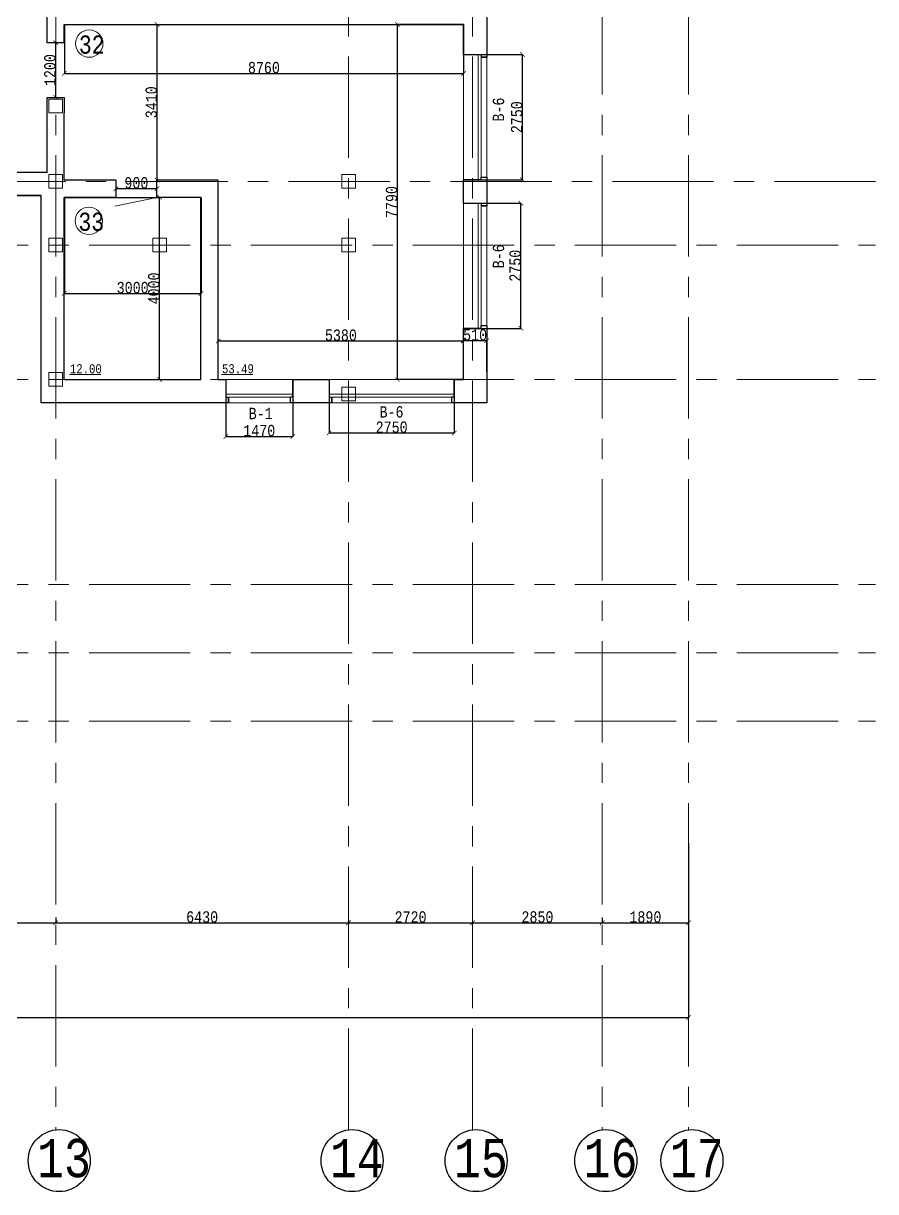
# Model space of a CAD drawing. Header units: millimetres. Extents: x -689206 to 4969298, y -1019800 to 703299.
# Drawn here: x 92604 to 111314, y -658584 to -632938 of the extents above; entities that cross this region are included whole.
import ezdxf

# ---------------------------------------------------------------- set-up
doc = ezdxf.new("R2010")
doc.units = ezdxf.units.MM
doc.linetypes.add('осеваяX2', pattern=[101.6, 63.5, -12.7, 12.7, -12.7])
for name, color, linetype, lineweight in [('несущие', 7, 'Continuous', 30), ('ОКНА', 250, 'Continuous', 20), ('ПЕРЕГОРОДКИ', 252, 'Continuous', 9), ('РАЗМЕРЫ', 7, 'Continuous', 9), ('стены', 7, 'Continuous', 20)]:
    doc.layers.add(name, color=color, linetype=linetype, lineweight=lineweight)
doc.layers.add('сетка', color=104, linetype='Continuous')
doc.layers.add('четотам', color=7, linetype='Continuous')
doc.styles.add('Аннотативный', font='isocteur.ttf', dxfattribs={"width": 0.7, "height": 250})
doc.dimstyles.new('Аннотативный', dxfattribs={"dimscale": 0, "dimtxt": 250, "dimasz": 100, "dimexe": 1.25, "dimexo": 0.625, "dimtad": 1, "dimdec": 0, "dimtxsty": 'Аннотативный', "dimblk": 'ARCHTICK', "dimcen": 2.5, "dimadec": 0, "dimazin": 0, "dimtfac": 1, "dimtdec": 0, "dimtmove": 0, "dimatfit": 3, "dimfxl": 1, "dimarcsym": 0})

# ---------------------------------------------------------------- blocks, each defined once
blk = doc.blocks.new('_ArchTick')
at = {"color": 0, "linetype": 'ByBlock', "const_width": 0.15}
blk.add_lwpolyline([(-0.5, -0.5), (0.5, 0.5)], dxfattribs=at)
blk = doc.blocks.new('*D2725')
at = {"layer": 'Defpoints', "color": 0, "lineweight": 5, "transparency": 16777216}
for p in [(102266, -640040), (102776, -639903), (102776, -640581)]:
    blk.add_point(p, dxfattribs=at)
at = {"layer": 'стены', "color": 0, "lineweight": -2, "transparency": 16777216}
for p, q in [((102266, -640040), (102266, -639902)), ((102266, -639903), (102776, -639903)), ((102776, -640580), (102776, -639902))]:
    blk.add_line(p, q, dxfattribs=at)
at = {"layer": 'стены', "color": 0, "lineweight": -2, "transparency": 16777216, "xscale": 100, "yscale": 100, "zscale": 100, "rotation": 180}
blk.add_blockref('_ArchTick', (102266, -639903), dxfattribs=at)
at = {"layer": 'стены', "color": 0, "lineweight": -2, "transparency": 16777216, "xscale": 100, "yscale": 100, "zscale": 100}
blk.add_blockref('_ArchTick', (102776, -639903), dxfattribs=at)
at = {"layer": 'стены', "color": 0, "lineweight": 13, "transparency": 16777216, "insert": (102521, -639778), "char_height": 250, "attachment_point": 5, "style": 'Аннотативный'}
blk.add_mtext('510', dxfattribs=at)
blk = doc.blocks.new('*D2797')
at = {"layer": 'Defpoints', "color": 0, "lineweight": 5, "transparency": 16777216}
for p in [(93504, -636757), (96504, -636757), (96504, -638867)]:
    blk.add_point(p, dxfattribs=at)
at = {"layer": 'РАЗМЕРЫ', "color": 0, "lineweight": -2, "transparency": 16777216}
for p, q in [((93504, -636758), (93504, -638868)), ((96504, -636758), (96504, -638868)), ((93504, -638867), (96504, -638867))]:
    blk.add_line(p, q, dxfattribs=at)
at = {"layer": 'РАЗМЕРЫ', "color": 0, "lineweight": -2, "transparency": 16777216, "xscale": 100, "yscale": 100, "zscale": 100, "rotation": 180}
blk.add_blockref('_ArchTick', (93504, -638867), dxfattribs=at)
at = {"layer": 'РАЗМЕРЫ', "color": 0, "lineweight": -2, "transparency": 16777216, "xscale": 100, "yscale": 100, "zscale": 100}
blk.add_blockref('_ArchTick', (96504, -638867), dxfattribs=at)
at = {"layer": 'РАЗМЕРЫ', "color": 0, "lineweight": 5, "transparency": 16777216, "insert": (95004, -638741), "char_height": 250, "attachment_point": 5, "style": 'Аннотативный'}
blk.add_mtext('3000', dxfattribs=at)
blk = doc.blocks.new('*D2798')
at = {"layer": 'Defpoints', "color": 0, "lineweight": 5, "transparency": 16777216}
for p in [(93504, -636757), (95595, -636757), (93504, -640757)]:
    blk.add_point(p, dxfattribs=at)
at = {"layer": 'РАЗМЕРЫ', "color": 0, "lineweight": -2, "transparency": 16777216}
for p, q in [((93504, -636757), (95596, -636757)), ((95595, -640757), (95595, -636757)), ((93504, -640757), (95596, -640757))]:
    blk.add_line(p, q, dxfattribs=at)
at = {"layer": 'РАЗМЕРЫ', "color": 0, "lineweight": -2, "transparency": 16777216, "xscale": 100, "yscale": 100, "zscale": 100}
for p, rotation in [((95595, -636757), 90), ((95595, -640757), 270)]:
    blk.add_blockref('_ArchTick', p, dxfattribs=dict(at, rotation=rotation))
at = {"layer": 'РАЗМЕРЫ', "color": 0, "lineweight": 5, "transparency": 16777216, "insert": (95469, -638757), "char_height": 250, "attachment_point": 5, "rotation": 90, "style": 'Аннотативный'}
blk.add_mtext('4000', dxfattribs=at)
blk = doc.blocks.new('*D2799')
at = {"layer": 'Defpoints', "color": 0, "lineweight": 5, "transparency": 16777216}
for p in [(96884, -639911), (96884, -640757), (102266, -640757)]:
    blk.add_point(p, dxfattribs=at)
at = {"layer": 'РАЗМЕРЫ', "color": 0, "lineweight": -2, "transparency": 16777216}
for p, q in [((96884, -640756), (96884, -639910)), ((102266, -639911), (96884, -639911)), ((102266, -640756), (102266, -639910))]:
    blk.add_line(p, q, dxfattribs=at)
at = {"layer": 'РАЗМЕРЫ', "color": 0, "lineweight": -2, "transparency": 16777216, "xscale": 100, "yscale": 100, "zscale": 100, "rotation": 180}
blk.add_blockref('_ArchTick', (96884, -639911), dxfattribs=at)
at = {"layer": 'РАЗМЕРЫ', "color": 0, "lineweight": -2, "transparency": 16777216, "xscale": 100, "yscale": 100, "zscale": 100}
blk.add_blockref('_ArchTick', (102266, -639911), dxfattribs=at)
at = {"layer": 'РАЗМЕРЫ', "color": 0, "lineweight": 5, "transparency": 16777216, "insert": (99575, -639785), "char_height": 250, "attachment_point": 5, "style": 'Аннотативный'}
blk.add_mtext('5380', dxfattribs=at)
blk = doc.blocks.new('*D2800')
at = {"layer": 'Defpoints', "color": 0, "lineweight": 5, "transparency": 16777216}
for p in [(100815, -632963), (102266, -632963), (102266, -640757)]:
    blk.add_point(p, dxfattribs=at)
at = {"layer": 'РАЗМЕРЫ', "color": 0, "lineweight": -2, "transparency": 16777216}
for p, q in [((102266, -632963), (100814, -632963)), ((100815, -640757), (100815, -632963)), ((102266, -640757), (100814, -640757))]:
    blk.add_line(p, q, dxfattribs=at)
at = {"layer": 'РАЗМЕРЫ', "color": 0, "lineweight": -2, "transparency": 16777216, "xscale": 100, "yscale": 100, "zscale": 100}
for p, rotation in [((100815, -632963), 90), ((100815, -640757), 270)]:
    blk.add_blockref('_ArchTick', p, dxfattribs=dict(at, rotation=rotation))
at = {"layer": 'РАЗМЕРЫ', "color": 0, "lineweight": 5, "transparency": 16777216, "insert": (100690, -636860), "char_height": 250, "attachment_point": 5, "rotation": 90, "style": 'Аннотативный'}
blk.add_mtext('7790', dxfattribs=at)
blk = doc.blocks.new('*D2801')
at = {"layer": 'Defpoints', "color": 0, "lineweight": 5, "transparency": 16777216}
for p in [(95540, -632963), (95540, -632963), (95540, -636377)]:
    blk.add_point(p, dxfattribs=at)
at = {"layer": 'РАЗМЕРЫ', "color": 0, "lineweight": -2, "transparency": 16777216}
for p, q in [((95540, -632963), (95541, -632963)), ((95540, -636377), (95540, -632963)), ((95540, -636377), (95541, -636377))]:
    blk.add_line(p, q, dxfattribs=at)
at = {"layer": 'РАЗМЕРЫ', "color": 0, "lineweight": -2, "transparency": 16777216, "xscale": 100, "yscale": 100, "zscale": 100}
for p, rotation in [((95540, -632963), 90), ((95540, -636377), 270)]:
    blk.add_blockref('_ArchTick', p, dxfattribs=dict(at, rotation=rotation))
at = {"layer": 'РАЗМЕРЫ', "color": 0, "lineweight": 5, "transparency": 16777216, "insert": (95414, -634670), "char_height": 250, "attachment_point": 5, "rotation": 90, "style": 'Аннотативный'}
blk.add_mtext('3410', dxfattribs=at)
blk = doc.blocks.new('*D2781')
at = {"layer": 'Defpoints', "color": 0, "linetype": 'ByBlock', "lineweight": 5, "transparency": 16777216}
for p in [(97048, -640757), (98518, -640757), (98518, -642006)]:
    blk.add_point(p, dxfattribs=at)
at = {"layer": 'РАЗМЕРЫ', "color": 0, "linetype": 'ByBlock', "lineweight": -2, "transparency": 16777216}
for p, q in [((97048, -640758), (97048, -642007)), ((98518, -640758), (98518, -642007)), ((97048, -642006), (98518, -642006))]:
    blk.add_line(p, q, dxfattribs=at)
at = {"layer": 'РАЗМЕРЫ', "color": 0, "linetype": 'ByBlock', "lineweight": -2, "transparency": 16777216, "xscale": 100, "yscale": 100, "zscale": 100, "rotation": 180}
blk.add_blockref('_ArchTick', (97048, -642006), dxfattribs=at)
at = {"layer": 'РАЗМЕРЫ', "color": 0, "linetype": 'ByBlock', "lineweight": -2, "transparency": 16777216, "xscale": 100, "yscale": 100, "zscale": 100}
blk.add_blockref('_ArchTick', (98518, -642006), dxfattribs=at)
at = {"layer": 'РАЗМЕРЫ', "color": 0, "linetype": 'ByBlock', "lineweight": 5, "transparency": 16777216, "insert": (97783, -641880), "char_height": 250, "attachment_point": 5, "style": 'Аннотативный'}
blk.add_mtext('1470', dxfattribs=at)
blk = doc.blocks.new('*D2782')
at = {"layer": 'Defpoints', "color": 0, "linetype": 'ByBlock', "lineweight": 5, "transparency": 16777216}
for p in [(99314, -640755), (102064, -640755), (102064, -641930)]:
    blk.add_point(p, dxfattribs=at)
at = {"layer": 'РАЗМЕРЫ', "color": 0, "linetype": 'ByBlock', "lineweight": -2, "transparency": 16777216}
for p, q in [((99314, -640756), (99314, -641932)), ((102064, -640756), (102064, -641932)), ((99314, -641930), (102064, -641930))]:
    blk.add_line(p, q, dxfattribs=at)
at = {"layer": 'РАЗМЕРЫ', "color": 0, "linetype": 'ByBlock', "lineweight": -2, "transparency": 16777216, "xscale": 100, "yscale": 100, "zscale": 100, "rotation": 180}
blk.add_blockref('_ArchTick', (99314, -641930), dxfattribs=at)
at = {"layer": 'РАЗМЕРЫ', "color": 0, "linetype": 'ByBlock', "lineweight": -2, "transparency": 16777216, "xscale": 100, "yscale": 100, "zscale": 100}
blk.add_blockref('_ArchTick', (102064, -641930), dxfattribs=at)
at = {"layer": 'РАЗМЕРЫ', "color": 0, "linetype": 'ByBlock', "lineweight": 5, "transparency": 16777216, "insert": (100689, -641805), "char_height": 250, "attachment_point": 5, "style": 'Аннотативный'}
blk.add_mtext('2750', dxfattribs=at)
blk = doc.blocks.new('*D2783')
at = {"layer": 'Defpoints', "color": 0, "linetype": 'ByBlock', "lineweight": 5, "transparency": 16777216}
for p in [(102266, -636883), (103526, -636883), (102266, -639633)]:
    blk.add_point(p, dxfattribs=at)
at = {"layer": 'РАЗМЕРЫ', "color": 0, "linetype": 'ByBlock', "lineweight": -2, "transparency": 16777216}
for p, q in [((102267, -636883), (103527, -636883)), ((103526, -639633), (103526, -636883)), ((102267, -639633), (103527, -639633))]:
    blk.add_line(p, q, dxfattribs=at)
at = {"layer": 'РАЗМЕРЫ', "color": 0, "linetype": 'ByBlock', "lineweight": -2, "transparency": 16777216, "xscale": 100, "yscale": 100, "zscale": 100}
for p, rotation in [((103526, -636883), 90), ((103526, -639633), 270)]:
    blk.add_blockref('_ArchTick', p, dxfattribs=dict(at, rotation=rotation))
at = {"layer": 'РАЗМЕРЫ', "color": 0, "linetype": 'ByBlock', "lineweight": 5, "transparency": 16777216, "insert": (103401, -638258), "char_height": 250, "attachment_point": 5, "rotation": 90, "style": 'Аннотативный'}
blk.add_mtext('2750', dxfattribs=at)
blk = doc.blocks.new('*D2784')
at = {"layer": 'Defpoints', "color": 0, "linetype": 'ByBlock', "lineweight": 5, "transparency": 16777216}
for p in [(102266, -633623), (103562, -633623), (102266, -636373)]:
    blk.add_point(p, dxfattribs=at)
at = {"layer": 'РАЗМЕРЫ', "color": 0, "linetype": 'ByBlock', "lineweight": -2, "transparency": 16777216}
for p, q in [((102267, -633623), (103563, -633623)), ((103562, -636373), (103562, -633623)), ((102267, -636373), (103563, -636373))]:
    blk.add_line(p, q, dxfattribs=at)
at = {"layer": 'РАЗМЕРЫ', "color": 0, "linetype": 'ByBlock', "lineweight": -2, "transparency": 16777216, "xscale": 100, "yscale": 100, "zscale": 100}
for p, rotation in [((103562, -633623), 90), ((103562, -636373), 270)]:
    blk.add_blockref('_ArchTick', p, dxfattribs=dict(at, rotation=rotation))
at = {"layer": 'РАЗМЕРЫ', "color": 0, "linetype": 'ByBlock', "lineweight": 5, "transparency": 16777216, "insert": (103436, -634998), "char_height": 250, "attachment_point": 5, "rotation": 90, "style": 'Аннотативный'}
blk.add_mtext('2750', dxfattribs=at)
blk = doc.blocks.new('*D2785')
at = {"layer": 'Defpoints', "color": 0, "linetype": 'ByBlock', "lineweight": 5, "transparency": 16777216}
for p in [(94635, -636567), (94635, -636567), (95535, -636567)]:
    blk.add_point(p, dxfattribs=at)
at = {"layer": 'РАЗМЕРЫ', "color": 0, "linetype": 'ByBlock', "lineweight": -2, "transparency": 16777216}
for p, q in [((94635, -636566), (94635, -636566)), ((95535, -636567), (94635, -636567)), ((95535, -636566), (95535, -636566))]:
    blk.add_line(p, q, dxfattribs=at)
at = {"layer": 'РАЗМЕРЫ', "color": 0, "linetype": 'ByBlock', "lineweight": -2, "transparency": 16777216, "xscale": 100, "yscale": 100, "zscale": 100, "rotation": 180}
blk.add_blockref('_ArchTick', (94635, -636567), dxfattribs=at)
at = {"layer": 'РАЗМЕРЫ', "color": 0, "linetype": 'ByBlock', "lineweight": -2, "transparency": 16777216, "xscale": 100, "yscale": 100, "zscale": 100}
blk.add_blockref('_ArchTick', (95535, -636567), dxfattribs=at)
at = {"layer": 'РАЗМЕРЫ', "color": 0, "linetype": 'ByBlock', "lineweight": 5, "transparency": 16777216, "insert": (95085, -636441), "char_height": 250, "attachment_point": 5, "style": 'Аннотативный'}
blk.add_mtext('900', dxfattribs=at)
blk = doc.blocks.new('*D2786')
at = {"layer": 'Defpoints', "color": 0, "linetype": 'ByBlock', "lineweight": 5, "transparency": 16777216}
for p in [(93314, -633363), (93314, -633363), (93314, -634563)]:
    blk.add_point(p, dxfattribs=at)
at = {"layer": 'РАЗМЕРЫ', "color": 0, "linetype": 'ByBlock', "lineweight": -2, "transparency": 16777216}
for p, q in [((93314, -633363), (93315, -633363)), ((93314, -634563), (93314, -633363)), ((93315, -634563), (93315, -634563))]:
    blk.add_line(p, q, dxfattribs=at)
at = {"layer": 'РАЗМЕРЫ', "color": 0, "linetype": 'ByBlock', "lineweight": -2, "transparency": 16777216, "xscale": 100, "yscale": 100, "zscale": 100}
for p, rotation in [((93314, -633363), 90), ((93314, -634563), 270)]:
    blk.add_blockref('_ArchTick', p, dxfattribs=dict(at, rotation=rotation))
at = {"layer": 'РАЗМЕРЫ', "color": 0, "linetype": 'ByBlock', "lineweight": 5, "transparency": 16777216, "insert": (93189, -633963), "char_height": 250, "attachment_point": 5, "rotation": 90, "style": 'Аннотативный'}
blk.add_mtext('1200', dxfattribs=at)
blk = doc.blocks.new('*D2900')
at = {"layer": 'Defpoints', "color": 0, "linetype": 'ByBlock', "lineweight": 5, "transparency": 16777216}
for p in [(93504, -632963), (102266, -632963), (102266, -634037)]:
    blk.add_point(p, dxfattribs=at)
at = {"layer": 'РАЗМЕРЫ', "color": 0, "linetype": 'ByBlock', "lineweight": -2, "transparency": 16777216}
for p, q in [((93504, -632963), (93504, -634039)), ((102266, -632963), (102266, -634039)), ((93504, -634037), (102266, -634037))]:
    blk.add_line(p, q, dxfattribs=at)
at = {"layer": 'РАЗМЕРЫ', "color": 0, "linetype": 'ByBlock', "lineweight": -2, "transparency": 16777216, "xscale": 100, "yscale": 100, "zscale": 100, "rotation": 180}
blk.add_blockref('_ArchTick', (93504, -634037), dxfattribs=at)
at = {"layer": 'РАЗМЕРЫ', "color": 0, "linetype": 'ByBlock', "lineweight": -2, "transparency": 16777216, "xscale": 100, "yscale": 100, "zscale": 100}
blk.add_blockref('_ArchTick', (102266, -634037), dxfattribs=at)
at = {"layer": 'РАЗМЕРЫ', "color": 0, "linetype": 'ByBlock', "lineweight": 5, "transparency": 16777216, "insert": (97885, -633912), "char_height": 250, "attachment_point": 5, "style": 'Аннотативный'}
blk.add_mtext('8760', dxfattribs=at)
blk = doc.blocks.new('*D2966')
at = {"layer": 'Defpoints', "color": 0, "lineweight": 5, "ltscale": 35, "transparency": 16777216}
for p in [(89654, -652682), (93314, -652568), (93314, -652682)]:
    blk.add_point(p, dxfattribs=at)
at = {"layer": 'РАЗМЕРЫ', "color": 0, "lineweight": -2, "ltscale": 35, "transparency": 16777216}
for p, q in [((89654, -652682), (89654, -652681)), ((89654, -652682), (93314, -652682)), ((93314, -652569), (93314, -652684))]:
    blk.add_line(p, q, dxfattribs=at)
at = {"layer": 'РАЗМЕРЫ', "color": 0, "lineweight": -2, "ltscale": 35, "transparency": 16777216, "xscale": 100, "yscale": 100, "zscale": 100, "rotation": 180}
blk.add_blockref('_ArchTick', (89654, -652682), dxfattribs=at)
at = {"layer": 'РАЗМЕРЫ', "color": 0, "lineweight": -2, "ltscale": 35, "transparency": 16777216, "xscale": 100, "yscale": 100, "zscale": 100}
blk.add_blockref('_ArchTick', (93314, -652682), dxfattribs=at)
at = {"layer": 'РАЗМЕРЫ', "color": 0, "lineweight": 5, "ltscale": 35, "transparency": 16777216, "insert": (91484, -652557), "char_height": 250, "attachment_point": 5, "style": 'Аннотативный'}
blk.add_mtext('3660', dxfattribs=at)
blk = doc.blocks.new('*D2971')
at = {"layer": 'Defpoints', "color": 0, "lineweight": 5, "ltscale": 35, "transparency": 16777216}
for p in [(93314, -652682), (99744, -652623), (99744, -652682)]:
    blk.add_point(p, dxfattribs=at)
at = {"layer": 'РАЗМЕРЫ', "color": 0, "lineweight": -2, "ltscale": 35, "transparency": 16777216}
for p, q in [((93314, -652682), (93314, -652681)), ((93314, -652682), (99744, -652682)), ((99744, -652624), (99744, -652684))]:
    blk.add_line(p, q, dxfattribs=at)
at = {"layer": 'РАЗМЕРЫ', "color": 0, "lineweight": -2, "ltscale": 35, "transparency": 16777216, "xscale": 100, "yscale": 100, "zscale": 100, "rotation": 180}
blk.add_blockref('_ArchTick', (93314, -652682), dxfattribs=at)
at = {"layer": 'РАЗМЕРЫ', "color": 0, "lineweight": -2, "ltscale": 35, "transparency": 16777216, "xscale": 100, "yscale": 100, "zscale": 100}
blk.add_blockref('_ArchTick', (99744, -652682), dxfattribs=at)
at = {"layer": 'РАЗМЕРЫ', "color": 0, "lineweight": 5, "ltscale": 35, "transparency": 16777216, "insert": (96529, -652557), "char_height": 250, "attachment_point": 5, "style": 'Аннотативный'}
blk.add_mtext('6430', dxfattribs=at)
blk = doc.blocks.new('*D2972')
at = {"layer": 'Defpoints', "color": 0, "lineweight": 5, "ltscale": 35, "transparency": 16777216}
for p in [(99744, -652682), (102466, -652682), (102466, -652714)]:
    blk.add_point(p, dxfattribs=at)
at = {"layer": 'РАЗМЕРЫ', "color": 0, "lineweight": -2, "ltscale": 35, "transparency": 16777216}
for p, q in [((99744, -652682), (99744, -652681)), ((99744, -652682), (102466, -652682)), ((102466, -652713), (102466, -652681))]:
    blk.add_line(p, q, dxfattribs=at)
at = {"layer": 'РАЗМЕРЫ', "color": 0, "lineweight": -2, "ltscale": 35, "transparency": 16777216, "xscale": 100, "yscale": 100, "zscale": 100, "rotation": 180}
blk.add_blockref('_ArchTick', (99744, -652682), dxfattribs=at)
at = {"layer": 'РАЗМЕРЫ', "color": 0, "lineweight": -2, "ltscale": 35, "transparency": 16777216, "xscale": 100, "yscale": 100, "zscale": 100}
blk.add_blockref('_ArchTick', (102466, -652682), dxfattribs=at)
at = {"layer": 'РАЗМЕРЫ', "color": 0, "lineweight": 5, "ltscale": 35, "transparency": 16777216, "insert": (101105, -652557), "char_height": 250, "attachment_point": 5, "style": 'Аннотативный'}
blk.add_mtext('2720', dxfattribs=at)
blk = doc.blocks.new('*D2973')
at = {"layer": 'Defpoints', "color": 0, "lineweight": 5, "ltscale": 35, "transparency": 16777216}
for p in [(102466, -652682), (105314, -652568), (105314, -652682)]:
    blk.add_point(p, dxfattribs=at)
at = {"layer": 'РАЗМЕРЫ', "color": 0, "lineweight": -2, "ltscale": 35, "transparency": 16777216}
for p, q in [((102466, -652682), (102466, -652681)), ((102466, -652682), (105314, -652682)), ((105314, -652569), (105314, -652684))]:
    blk.add_line(p, q, dxfattribs=at)
at = {"layer": 'РАЗМЕРЫ', "color": 0, "lineweight": -2, "ltscale": 35, "transparency": 16777216, "xscale": 100, "yscale": 100, "zscale": 100, "rotation": 180}
blk.add_blockref('_ArchTick', (102466, -652682), dxfattribs=at)
at = {"layer": 'РАЗМЕРЫ', "color": 0, "lineweight": -2, "ltscale": 35, "transparency": 16777216, "xscale": 100, "yscale": 100, "zscale": 100}
blk.add_blockref('_ArchTick', (105314, -652682), dxfattribs=at)
at = {"layer": 'РАЗМЕРЫ', "color": 0, "lineweight": 5, "ltscale": 35, "transparency": 16777216, "insert": (103890, -652557), "char_height": 250, "attachment_point": 5, "style": 'Аннотативный'}
blk.add_mtext('2850', dxfattribs=at)
blk = doc.blocks.new('*D2974')
at = {"layer": 'Defpoints', "color": 0, "lineweight": 5, "ltscale": 35, "transparency": 16777216}
for p in [(107206, -650930), (105314, -652682), (107206, -652682)]:
    blk.add_point(p, dxfattribs=at)
at = {"layer": 'РАЗМЕРЫ', "color": 0, "lineweight": -2, "ltscale": 35, "transparency": 16777216}
for p, q in [((107206, -650931), (107206, -652684)), ((105314, -652682), (105314, -652681)), ((105314, -652682), (107206, -652682))]:
    blk.add_line(p, q, dxfattribs=at)
at = {"layer": 'РАЗМЕРЫ', "color": 0, "lineweight": -2, "ltscale": 35, "transparency": 16777216, "xscale": 100, "yscale": 100, "zscale": 100, "rotation": 180}
blk.add_blockref('_ArchTick', (105314, -652682), dxfattribs=at)
at = {"layer": 'РАЗМЕРЫ', "color": 0, "lineweight": -2, "ltscale": 35, "transparency": 16777216, "xscale": 100, "yscale": 100, "zscale": 100}
blk.add_blockref('_ArchTick', (107206, -652682), dxfattribs=at)
at = {"layer": 'РАЗМЕРЫ', "color": 0, "lineweight": 5, "ltscale": 35, "transparency": 16777216, "insert": (106260, -652557), "char_height": 250, "attachment_point": 5, "style": 'Аннотативный'}
blk.add_mtext('1890', dxfattribs=at)
blk = doc.blocks.new('*D2975')
at = {"layer": 'Defpoints', "color": 0, "lineweight": 5, "ltscale": 35, "transparency": 16777216}
for p in [(55075, -652682), (107206, -652682), (107206, -654760)]:
    blk.add_point(p, dxfattribs=at)
at = {"layer": 'РАЗМЕРЫ', "color": 0, "lineweight": -2, "ltscale": 35, "transparency": 16777216}
for p, q in [((55075, -652683), (55075, -654761)), ((107206, -652683), (107206, -654761)), ((55075, -654760), (107206, -654760))]:
    blk.add_line(p, q, dxfattribs=at)
at = {"layer": 'РАЗМЕРЫ', "color": 0, "lineweight": -2, "ltscale": 35, "transparency": 16777216, "xscale": 100, "yscale": 100, "zscale": 100, "rotation": 180}
blk.add_blockref('_ArchTick', (55075, -654760), dxfattribs=at)
at = {"layer": 'РАЗМЕРЫ', "color": 0, "lineweight": -2, "ltscale": 35, "transparency": 16777216, "xscale": 100, "yscale": 100, "zscale": 100}
blk.add_blockref('_ArchTick', (107206, -654760), dxfattribs=at)
at = {"layer": 'РАЗМЕРЫ', "color": 0, "lineweight": 5, "ltscale": 35, "transparency": 16777216, "insert": (81140, -654634), "char_height": 250, "attachment_point": 5, "style": 'Аннотативный'}
blk.add_mtext('52131', dxfattribs=at)

msp = doc.modelspace()

# ---------------------------------------------------------------- linework, layer by layer
at = {"layer": 'несущие', "color": 0}
for p, q in [((93503.5, -633362.6), (93123.6, -633362.6)), ((93123.6, -634912.3), (93123.6, -634563)), ((93123.6, -634563), (93503.5, -634563)), ((93503.5, -634563), (93503.5, -634904.9)), ((93123.6, -636112.3), (93123.6, -634912.3)), ((93503.5, -636112.3), (93503.5, -634904.9)), ((94635.4, -636376.9), (94635.4, -636756.9)), ((95535.4, -636756.9), (95535.4, -636376.9)), ((94297.6, -636756.9), (94635.4, -636756.9))]:
    msp.add_line(p, q, dxfattribs=at)
at = {"layer": 'несущие', "lineweight": 30}
msp.add_line((92993.6, -641266.9), (92993.6, -640668.3), dxfattribs=at)
at = {"layer": 'несущие', "color": 18, "linetype": 'ByBlock', "lineweight": 30, "true_color": 0x000000}
msp.add_line((98518.3, -641146.9), (98518.3, -640756.9), dxfattribs=at)
at = {"layer": 'ОКНА', "lineweight": 13}
for p, q in [((102586.5, -633622.7), (102586.5, -636372.7)), ((102656.5, -636312.7), (102656.5, -633682.7)), ((102586.5, -636883.2), (102586.5, -639633.2)), ((102656.5, -639573.2), (102656.5, -636943.2)), ((97048.3, -641076.9), (98518.3, -641076.9)), ((97108.3, -641146.9), (98458.3, -641146.9)), ((99314.2, -641076.9), (102064.2, -641076.9)), ((99374.2, -641146.9), (102004.2, -641146.9))]:
    msp.add_line(p, q, dxfattribs=at)
at = {"layer": 'ОКНА', "color": 18, "lineweight": 30, "true_color": 0x000000}
for p, q in [((97048.3, -641146.9), (97108.3, -641146.9)), ((97108.3, -641266.9), (97108.3, -641146.9)), ((98518.3, -641146.9), (98458.3, -641146.9)), ((98458.3, -641146.9), (98458.3, -641266.9))]:
    msp.add_line(p, q, dxfattribs=at)
at = {"layer": 'ОКНА', "color": 7, "lineweight": 30, "true_color": 0xffffff}
msp.add_line((97108.3, -641146.9), (97108.3, -641266.9), dxfattribs=at)
at = {"layer": 'ПЕРЕГОРОДКИ', "linetype": 'ByBlock', "lineweight": 9, "ltscale": 35}
msp.add_line((95535.4, -636756.9), (94611.5, -636949.5), dxfattribs=at)
at = {"layer": 'РАЗМЕРЫ', "linetype": 'осеваяX2', "lineweight": 5, "ltscale": 35}
for p, q in [((99744, -657227.2), (99744, -607385.9)), ((102466.5, -657227.2), (102466.5, -607385.9)), ((107205.7, -607385.9), (107205.7, -657227.2)), ((111314.2, -636407.6), (44261.5, -636407.6))]:
    msp.add_line(p, q, dxfattribs=at)
at = {"layer": 'РАЗМЕРЫ', "lineweight": 13}
for p, q in [((102266.5, -636372.7), (102266.5, -633622.7)), ((102776.5, -636312.7), (102776.5, -633682.7)), ((102266.5, -639633.2), (102266.5, -636883.2)), ((102776.5, -639573.2), (102776.5, -636943.2)), ((97048.3, -640756.9), (98518.3, -640756.9)), ((99314.2, -640754.9), (102064.2, -640754.9)), ((97108.3, -641266.9), (98518.3, -641266.9)), ((99374.2, -641266.9), (102004.2, -641266.9))]:
    msp.add_line(p, q, dxfattribs=at)
at = {"layer": 'РАЗМЕРЫ', "lineweight": 30}
for p, q in [((102656.5, -633622.7), (102656.5, -633682.7)), ((102656.5, -633682.7), (102776.5, -633682.7)), ((102776.5, -633682.7), (102656.5, -633682.7)), ((93123.6, -636210), (92442.8, -636210)), ((94635.4, -636376.9), (93503.5, -636376.9)), ((96883.6, -636376.9), (95535.4, -636376.9)), ((96883.6, -636756.9), (96883.6, -636376.9)), ((102656.5, -636372.7), (102656.5, -636312.7)), ((102656.5, -636312.7), (102776.5, -636312.7)), ((92993.6, -636720), (92382.8, -636720)), ((94635.4, -636756.9), (93503.5, -636756.9)), ((96503.6, -636756.9), (95535.4, -636756.9)), ((96503.6, -640756.9), (96503.6, -636756.9)), ((96883.6, -640756.9), (96883.6, -636756.9)), ((102656.5, -636883.2), (102656.5, -636943.2)), ((102656.5, -636943.2), (102776.5, -636943.2)), ((102776.5, -636943.2), (102656.5, -636943.2)), ((102656.5, -639633.2), (102656.5, -639573.2)), ((102656.5, -639573.2), (102776.5, -639573.2)), ((99314.2, -641146.9), (99374.2, -641146.9)), ((99374.2, -641146.9), (99374.2, -641266.9)), ((99374.2, -641266.9), (99374.2, -641146.9)), ((102064.2, -641146.9), (102004.2, -641146.9)), ((102004.2, -641146.9), (102004.2, -641266.9))]:
    msp.add_line(p, q, dxfattribs=at)
at = {"layer": 'РАЗМЕРЫ'}
for p, q in [((93613.5, -640644.4), (94302.8, -640644.4)), ((96951.8, -640644.4), (97641.1, -640644.4)), ((93503.6, -640756.9), (96503.6, -640756.9))]:
    msp.add_line(p, q, dxfattribs=at)
at = {"layer": 'РАЗМЕРЫ', "color": 1, "lineweight": 25, "ltscale": 35}
msp.add_line((102776.5, -641266.9), (102466.5, -641266.9), dxfattribs=at)
at = {"layer": 'сетка', "color": 0}
for centre in [(93391, -657903.6), (99820.9, -657903.6), (102543.4, -657903.6), (105391, -657903.6), (107282.6, -657903.6)]:
    msp.add_circle(centre, 680.7, dxfattribs=at)
at = {"layer": 'стены', "linetype": 'осеваяX2', "lineweight": 5, "ltscale": 35}
for p, q in [((93314.2, -607385.9), (93314.2, -657227.2)), ((105314.2, -607385.9), (105314.2, -657227.2)), ((44261.5, -637806.9), (111314.2, -637806.9)), ((44261.5, -640754.9), (111314.2, -640754.9)), ((44261.5, -645256.9), (111314.2, -645256.9)), ((44261.5, -646756.9), (111314.2, -646756.9)), ((44261.5, -648256.9), (111314.2, -648256.9))]:
    msp.add_line(p, q, dxfattribs=at)
at = {"layer": 'стены', "lineweight": 30}
for p, q in [((93123.6, -633362.6), (93123.5, -626262.9)), ((102776.5, -632452.9), (102776.5, -633682.7)), ((93503.5, -632962.9), (102266.5, -632962.9)), ((93503.5, -633362.6), (93503.5, -632962.9)), ((102266.5, -633622.7), (102266.5, -632962.9)), ((102266.5, -633622.7), (102656.5, -633622.7)), ((93123.6, -636210), (93123.6, -636112.3)), ((93503.5, -636376.9), (93503.5, -636112.3)), ((102266.5, -636883.2), (102266.5, -636372.7)), ((102656.5, -636372.7), (102266.5, -636372.7)), ((102776.5, -636312.7), (102776.5, -636943.2)), ((92382.8, -636720), (92993.6, -636720)), ((92993.6, -638472.9), (92993.6, -636720)), ((93503.5, -640754.9), (93503.5, -636756.9)), ((102266.5, -636883.2), (102656.5, -636883.2)), ((92993.6, -640669.5), (92993.6, -638472.9)), ((102776.5, -639573.2), (102776.5, -641266.9)), ((102266.5, -640754.9), (102266.5, -639633.2)), ((102656.5, -639633.2), (102266.5, -639633.2)), ((93503.6, -640756.9), (96429.8, -640756.9)), ((96429.8, -640756.9), (96503.6, -640756.9)), ((96883.6, -640756.9), (97048.3, -640756.9)), ((98518.3, -640756.9), (99314.2, -640756.9)), ((102064.2, -640756.9), (102266.5, -640756.9)), ((96369.8, -641266.9), (92993.6, -641266.9)), ((97108.3, -641266.9), (96369.8, -641266.9)), ((99374.2, -641266.9), (98458.3, -641266.9)), ((102776.5, -641266.9), (102004.2, -641266.9))]:
    msp.add_line(p, q, dxfattribs=at)
at = {"layer": 'стены'}
for p, q in [((105314.2, -640904.9), (105314.2, -640604.9)), ((99164.2, -640754.9), (99314.2, -640754.9)), ((99314.2, -640904.9), (99314.2, -640754.9)), ((105164.2, -640754.9), (105464.2, -640754.9))]:
    msp.add_line(p, q, dxfattribs=at)
at = {"layer": 'стены', "color": 18, "lineweight": 30, "true_color": 0x000000}
for p, q in [((97048.3, -640756.9), (97048.3, -641146.9)), ((99314.2, -640756.9), (99314.2, -641146.9)), ((102064.2, -641146.9), (102064.2, -640756.9))]:
    msp.add_line(p, q, dxfattribs=at)
at = {"layer": 'стены'}
msp.add_lwpolyline([(93164.2, -634604.9), (93464.2, -634604.9), (93464.2, -634904.9), (93164.2, -634904.9)], close=True, dxfattribs=at)
at = {"layer": 'стены', "lineweight": 20}
for points in [[(93164.2, -636257.6), (93464.2, -636257.6), (93464.2, -636557.6), (93164.2, -636557.6)], [(99594, -636257.6), (99894, -636257.6), (99894, -636557.6), (99594, -636557.6)], [(93164.2, -637656.9), (93464.2, -637656.9), (93464.2, -637956.9), (93164.2, -637956.9)], [(95444.8, -637656.9), (95744.8, -637656.9), (95744.8, -637956.9), (95444.8, -637956.9)], [(99594, -637656.9), (99894, -637656.9), (99894, -637956.9), (99594, -637956.9)], [(93164.2, -640604.9), (93464.2, -640604.9), (93464.2, -640904.9), (93164.2, -640904.9)], [(99594, -640926.9), (99894, -640926.9), (99894, -641226.9), (99594, -641226.9)]]:
    msp.add_lwpolyline(points, close=True, dxfattribs=at)
at = {"layer": 'четотам', "lineweight": 13}
for centre in [(94051.5, -633382.6), (94041.5, -637272.6)]:
    msp.add_circle(centre, 300, dxfattribs=at)

# ---------------------------------------------------------------- texts
at = {"layer": 'РАЗМЕРЫ', "lineweight": 13, "ltscale": 150, "char_height": 401.1, "width": 1460, "attachment_point": 1, "style": 'Аннотативный'}
for s, insert in [('32', (93823.4, -633202.7)), ('33', (93813.4, -637092.7))]:
    msp.add_mtext(s, dxfattribs=dict(at, insert=insert))
at = {"layer": 'РАЗМЕРЫ', "lineweight": 20, "ltscale": 150, "char_height": 250, "width": 922.913, "attachment_point": 1, "style": 'Аннотативный'}
for s, insert, rotation in [('В-6', (102908.4, -635092.6), 90), ('В-6', (102908.4, -638314.4), 90), ('В-1', (97551.2, -641377.6), 0.25592), ('В-6', (100422.9, -641343.2), 0.25592)]:
    msp.add_mtext(s, dxfattribs=dict(at, insert=insert, rotation=rotation))
at = {"layer": 'РАЗМЕРЫ', "char_height": 200, "width": 656.117, "attachment_point": 1, "style": 'Аннотативный'}
for s, insert in [('12.00', (93625.2, -640420.3)), ('53.49', (96963.5, -640420.3))]:
    msp.add_mtext(s, dxfattribs=dict(at, insert=insert))
at = {"layer": 'РАЗМЕРЫ', "lineweight": 5, "ltscale": 35, "char_height": 841.28, "width": 7009.377, "attachment_point": 1, "style": 'Аннотативный'}
for s, insert in [('13', (92905.6, -657425.8)), ('14', (99335.4, -657425.8)), ('15', (102057.9, -657425.8)), ('16', (104905.6, -657425.8)), ('17', (106797.1, -657425.8))]:
    msp.add_mtext(s, dxfattribs=dict(at, insert=insert))

# ---------------------------------------------------------------- dimensions: what is measured, and where the dimension line sits
at = {"layer": 'РАЗМЕРЫ', "lineweight": 5}
for base, p1, p2, text, picture, middle in [((95539.7, -632962.9), (95539.7, -636376.9), (95539.7, -632962.9), '3410', '*D2801', (95414.1, -634669.9)), ((100815.1, -632962.9), (102266.5, -640756.9), (102266.5, -632962.9), '7790', '*D2800', (100689.5, -636859.9))]:
    dim = msp.add_linear_dim(base=base, p1=p1, p2=p2, angle=90, text=text, dimstyle='Аннотативный', dxfattribs=at)
    dim.commit()
    dim.dimension.update_dxf_attribs({"geometry": picture, "text_midpoint": middle})
at = {"layer": 'РАЗМЕРЫ', "linetype": 'ByBlock', "lineweight": 5}
dim = msp.add_linear_dim(base=(102266.5, -634037.4), p1=(93503.5, -632962.9), p2=(102266.5, -632962.9), text='8760', dimstyle='Аннотативный', dxfattribs=at)
dim.commit()
dim.dimension.update_dxf_attribs({"geometry": '*D2900', "text_midpoint": (97885, -633911.8)})
at = {"layer": 'РАЗМЕРЫ', "color": 18, "linetype": 'ByBlock', "lineweight": 5, "true_color": 0x000000}
for base, p1, p2, picture, middle in [((93314.2, -633362.6), (93314.2, -634563), (93313.5, -633362.6), '*D2786', (93188.5, -633962.8)), ((103562, -633622.7), (102266.5, -636372.7), (102266.5, -633622.7), '*D2784', (103436.3, -634997.7)), ((103526.2, -636883.2), (102266.5, -639633.2), (102266.5, -636883.2), '*D2783', (103400.6, -638258.2))]:
    dim = msp.add_linear_dim(base=base, p1=p1, p2=p2, angle=90, dimstyle='Аннотативный', dxfattribs=at)
    dim.commit()
    dim.dimension.update_dxf_attribs({"geometry": picture, "text_midpoint": middle})
for base, p1, p2, picture, middle in [((94635.4, -636566.9), (95535.4, -636566.9), (94635.4, -636566.9), '*D2785', (95085.4, -636441.3)), ((98518.3, -642005.7), (97048.3, -640756.9), (98518.3, -640756.9), '*D2781', (97783.3, -641880.1)), ((102064.2, -641930.3), (99314.2, -640754.9), (102064.2, -640754.9), '*D2782', (100689.2, -641804.7))]:
    dim = msp.add_linear_dim(base=base, p1=p1, p2=p2, dimstyle='Аннотативный', dxfattribs=at)
    dim.commit()
    dim.dimension.update_dxf_attribs({"geometry": picture, "text_midpoint": middle})
at = {"layer": 'РАЗМЕРЫ', "lineweight": 5}
dim = msp.add_linear_dim(base=(96503.6, -638866.8), p1=(93503.5, -636756.9), p2=(96503.6, -636756.9), dimstyle='Аннотативный', dxfattribs=at)
dim.commit()
dim.dimension.update_dxf_attribs({"geometry": '*D2797', "text_midpoint": (95003.6, -638741.2)})
dim = msp.add_linear_dim(base=(95594.8, -636756.9), p1=(93503.6, -640756.9), p2=(93503.5, -636756.9), angle=90, dimstyle='Аннотативный', dxfattribs=at)
dim.commit()
dim.dimension.update_dxf_attribs({"geometry": '*D2798', "text_midpoint": (95469.2, -638756.9)})
dim = msp.add_linear_dim(base=(96883.6, -639911.1), p1=(102266.5, -640756.9), p2=(96883.6, -640756.9), text='5380', dimstyle='Аннотативный', dxfattribs=at)
dim.commit()
dim.dimension.update_dxf_attribs({"geometry": '*D2799', "text_midpoint": (99575, -639785.5)})
at = {"layer": 'РАЗМЕРЫ', "lineweight": 5, "ltscale": 35}
for base, p1, p2, text, picture, middle in [((107205.7, -652682.4), (105314.2, -652682.4), (107205.7, -650930.2), '1890', '*D2974', (106259.9, -652556.8)), ((102466.5, -652682.4), (99744, -652682.4), (102466.5, -652713.8), '2720', '*D2972', (101105.3, -652556.8)), ((105314.2, -652682.4), (102466.5, -652682.4), (105314.2, -652568), '2850', '*D2973', (103890.3, -652556.8))]:
    dim = msp.add_linear_dim(base=base, p1=p1, p2=p2, text=text, dimstyle='Аннотативный', dxfattribs=at)
    dim.commit()
    dim.dimension.update_dxf_attribs({"geometry": picture, "text_midpoint": middle})
for base, p1, p2, picture, middle in [((93314.2, -652682.4), (89654.3, -652682.4), (93314.2, -652568), '*D2966', (91484.2, -652556.8)), ((99744, -652682.4), (93314.2, -652682.4), (99744, -652623.2), '*D2971', (96529.1, -652556.8)), ((107205.7, -654759.5), (55074.8, -652682.4), (107205.7, -652682.4), '*D2975', (81140.2, -654633.9))]:
    dim = msp.add_linear_dim(base=base, p1=p1, p2=p2, dimstyle='Аннотативный', dxfattribs=at)
    dim.commit()
    dim.dimension.update_dxf_attribs({"geometry": picture, "text_midpoint": middle})
at = {"layer": 'стены', "lineweight": 13}
dim = msp.add_linear_dim(base=(102776.5, -639903.3), p1=(102266.5, -640040.2), p2=(102776.5, -640581), dimstyle='Аннотативный', dxfattribs=at)
dim.commit()
dim.dimension.update_dxf_attribs({"geometry": '*D2725', "text_midpoint": (102521.5, -639777.7)})

doc.saveas('drawing.dxf')
